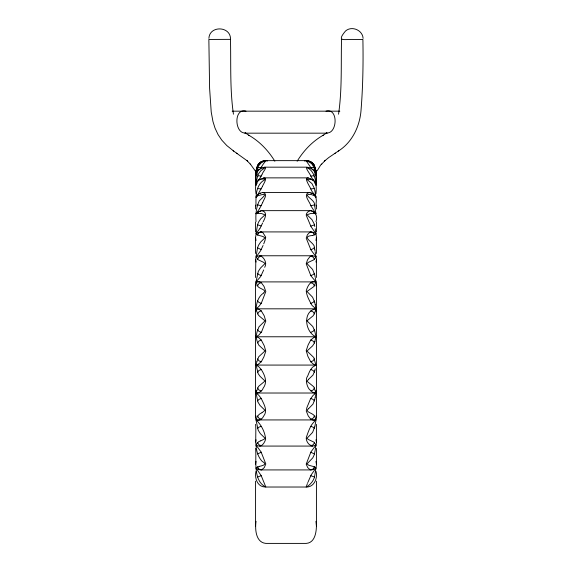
<?xml version="1.0" encoding="UTF-8"?>
<svg xmlns="http://www.w3.org/2000/svg" width="572" height="572" viewBox="0 0 572 572"><rect width="100%" height="100%" fill="white"/><g stroke="black" fill="none" stroke-linecap="round" stroke-linejoin="round"><path stroke-width="0.86" d="M260.775 440.819L264.157 439.203L265 438.202L260.346 433.64L258.179 430.201L255.57 417.932L255.57 283.912L258.272 271.435L260.489 268.039L265.008 263.563L263.792 262.426L257.929 259.645L256.07 256.413L257.543 247.876L258.501 245.274L260.775 241.899L265.008 237.816L262.884 236.458L257.722 235.106L256.242 233.741L255.57 237.201L255.577 253.475M316.023 471.349C317.918 478.063 314.2 487.401 306.192 487.022L265.816 487.022C252.495 480.566 256.771 459.545 255.577 448.369M259.409 466.33C262.863 465.722 267.846 464.278 262.19 461.375C253.053 451.751 256.699 436.007 255.577 424.352M315.272 277.72L316.43 283.912L316.43 417.932L315.129 424.903M315.193 251.816L316.409 259.037L316.423 277.492M315.193 228.771L316.409 236.715L316.423 253.475M306.192 487.022L307.314 483.798M363.091 38.388C362.691 30.094 351.694 25.49 345.502 31.031C335.843 42.557 344.752 38.982 353.868 39.454C356.878 39.454 359.888 39.475 362.891 39.454C363.327 62.126 362.948 85.929 361.132 108.959C360.188 125.511 352.624 142.156 338.224 151.137M316.423 481.181L316.423 526.14C316.252 533.004 314.657 542.849 306.192 543.4L265.816 543.4C255.491 542.399 254.948 528.571 256.049 521.285M255.577 464.157L256.027 461.375M316.423 237.687L315.973 240.462M255.577 442.02L256.027 439.782M316.423 259.824L315.973 262.055M255.577 417.646L256.027 416.008M316.423 284.198L315.973 285.836M256.563 173.159C254.733 175.332 255.806 178.793 256.027 181.367M256.027 205.906C255.848 197.762 255.441 186.98 262.519 181.202C268.475 178.414 260.753 178.535 258.809 180.23C254.561 182.961 255.512 189.346 256.027 193.794M256.027 221.593C255.448 214.736 256.22 207.128 259.309 200.829C264.672 195.452 268.64 192.478 257.25 195.896M257.071 183.069L256.034 184.306L257.328 177.113L258.501 173.838L260.918 170.62L264.907 167.825L262.705 167.846L260.346 168.647L258.472 170.063L257.135 172.029L255.677 178.464L256.027 185.542M264.929 240.726L265.73 237.151L262.963 232.761L261.526 232.01L259.967 231.975L256.034 233.798L257.514 224.982L258.501 222.193L260.775 218.769L265.008 214.857L261.533 213.535L256.721 213.242L256.034 213.785L258.308 211.976L261.812 210.653L310.174 210.646C315.487 211.032 317.989 216.788 315.973 221.593M316.423 448.369L316.409 465.129L314.95 474.46M257.071 174.195L256.034 175.561L257.278 169.162L258.58 165.866L261.225 162.834L265 160.854L262.62 161.283L259.445 163.492L257.722 165.816L256.478 169.312M316.423 424.352L316.409 442.807L315.108 450.529M208.909 38.388C209.495 25.118 231.102 26.105 230.48 39.368C231.059 64.293 229.822 89.468 233.455 114.207M256.399 169.612L256.034 171.242L255.348 170.906M256.47 168.969L255.591 175.611L255.949 182.554M316.051 182.554C316.202 179.579 317.331 175.711 315.437 173.159M256.07 170.899L257.236 170.649M338.545 114.207C342.178 89.468 340.941 64.293 341.52 39.368L341.77 39.361M314.993 451.158L314.171 454.926L312.798 457.829L307.007 463.935L308.808 465.265L314.371 466.781L315.966 468.046L311.268 474.76L308.129 481.838M314.836 475.089C314.486 480.087 310.617 484.191 307.035 486.815M314.836 426.498L315.043 425.389M314.786 426.748L312.598 432.396L306.992 438.295L308.258 439.446L314.057 442.192L315.966 445.152L310.911 451.966L306.192 464.164L307.693 467.546L310.024 469.691L312.677 469.734L315.966 468.046M256.156 170.449L256.335 169.584M315.193 397.247L316.409 391.97L315.973 390.626M315.151 397.476L314.786 399.335M315.973 181.367L316.409 175.611L315.529 168.969M315.93 365.272L313.799 357.521L307 351.001L312.598 345.867L314.457 342.971L315.966 336.772L314.764 331.002M314.764 399.456L312.991 404.075L308.723 408.537M315.973 185.542L316.323 178.464L314.457 168.211L311.597 163.549L307.014 160.896L308.079 161.154M257.135 331.467L259.016 326.791L265.008 320.82L258.472 315.372L256.971 311.919M314.786 370.735L315.193 368.811M314.764 370.842L312.991 375.046L308.808 379.107M257.021 332.017L256.034 336.772L257 340.733M315.973 193.794C316.924 184.999 315.673 171.564 307.336 167.768C309.995 167.517 312.82 168.761 314.271 171.028C315.279 172.301 316.802 177.148 314.915 174.174M255.977 471.349C254.418 477.713 257.214 486.808 265.008 486.986M263.613 293.028C257.536 296.847 255.97 304.947 256.027 311.218M315.973 205.906L316.373 200.343L314.993 191.134M314.836 341.441L314.743 341.841M256.928 361.397L258.744 356.742L265.008 350.922L258.809 345.173L257.164 341.42M256.156 364.578L256.885 361.583M256.07 364.907L258.179 373.723L260.081 376.333L265.008 381.023L258.501 386.436L256.814 390.476M256.521 168.769L257.586 165.63M256.571 168.568L257.328 166.223M315.601 169.612C316.187 175.032 320.177 164.343 321.707 164.05L321.292 164.564L325.096 160.482L324.56 160.975L328.857 157.479L338.853 150.708M314.743 312.955L315.93 308.587M314.714 313.041L313.17 315.765L306.992 320.835L312.798 326.54L314.743 330.888M257.543 235.02L258.887 232.84L261.232 231.953M314.457 466.823L313.113 469.004L310.768 469.891M257.543 213.606L258.887 211.483L261.232 210.703M257.543 259.288L258.887 257.093L261.232 256.127C264.636 258.472 267.21 263.413 264.693 267.331M314.457 442.556C311.89 449.678 305.391 441.827 306.327 437.344C307.829 433.033 309.302 428.628 311.719 424.731C313.721 421.564 317.331 420.284 314.593 416.402C313.914 413.027 303.954 412.212 308.458 408.751M263.056 245.481L260.646 250.665L255.827 257.464L255.577 277.492M263.792 292.878C267.546 289.568 258.208 288.724 257.543 285.814L258.887 283.669L261.232 282.639L264.007 286.4L265.808 291.57L261.304 303.253L258.844 306.506L256.034 308.823L256.771 311.218M314.457 416.03L313.113 418.175L310.768 419.197L308.272 415.973L306.242 410.982L306.899 407.571L310.474 398.991L313.041 395.452L315.966 393.021L313.799 386.801L307.05 381.281L308.637 379.243M256.771 390.626L256.034 393.021L257.929 402.03L260.081 405.491L265 410.303L262.019 412.698M257.543 313.935L258.887 311.89L261.232 310.839L264.164 315.723L265.801 321.078L261.604 331.774L258.923 334.985L255.677 337.008L256.027 337.58M314.457 387.902C310.224 397.082 303.639 380.516 307.6 376.24C308.751 373.437 309.767 370.456 311.79 368.146C312.512 366.359 316.702 365.601 315.973 364.264M257.543 181.367L258.637 179.701L260.632 178.979M257.543 342.978L258.887 341.076L261.232 340.018L264.164 345.602L265.801 351.187L263.856 356.971L261.304 361.726L257.958 364.471L256.034 365.072L255.57 364.657L256.027 364.264M314.457 358.866L313.113 360.768L310.768 361.826L307.886 356.356L306.199 350.65L308.179 344.802L310.768 340.018L314.021 337.38L315.966 336.772L316.43 337.18L315.973 337.58M257.543 171.335L258.408 170.02L260.024 169.326M257.071 196.074L256.034 197.154L258.887 193.565L262.677 192.485L309.302 192.485L311.054 193.057M261.854 412.791C258.851 413.778 255.248 418.032 256.899 420.685C261.704 425.597 265.151 432.596 265.644 439.339C264.571 442.513 262.212 447.039 258.129 445.938C254.19 445.731 258.279 441.055 260.632 440.883M314.743 302.266L312.598 297.211L306.992 291.477L313.928 286.5L315.966 281.903L310.911 275.826L306.206 263.828L307.507 259.874L310.024 256.578L312.677 255.77L315.966 256.692L310.911 249.871L306.213 238.131L307.407 234.734L309.874 232.218L312.605 232.089L315.966 233.798L311.054 226.684L306.256 215.337L306.356 214.028L307.507 212.162L310.174 210.646M257.543 372.208L258.887 370.506L261.232 369.469C264.843 375.11 267.803 382.31 263.12 388.252C262.677 391.412 254.84 395.652 256.027 390.626M314.457 329.636L313.113 331.338L310.768 332.375M263.699 269.934L260.646 276.569L256.034 281.903L257.543 285.814M264.772 241.134L263.699 243.858M263.12 221.829C265.136 218.282 267.961 211.883 261.812 210.653M307.843 482.539L307.65 482.997M262.627 223.008L260.038 228.235M314.714 274.724L312.598 269.448L306.992 263.578L308.287 262.384L313.799 259.824L314.764 258.615M314.693 258.78L315.93 256.721M262.698 202.502C263.735 199.371 268.647 193.543 262.677 192.485M262.562 202.824L259.588 208.608M262.341 186.579C263.42 183.734 269.519 175.554 261.526 178.779M257.543 400.915L258.887 399.456L261.232 398.455C263.721 403.861 268.204 410.532 263.62 416.159C262.391 419.04 259.173 421.135 256.034 419.934L315.966 419.934L313.299 420.191L310.768 419.197M314.457 300.929L313.113 302.388L310.768 303.382M262.198 186.894L257.779 194.644M261.304 225.969L257.543 224.846M257.679 165.437L258.666 163.871M262.048 174.474C262.312 172.258 269.519 165.101 262.677 167.939M261.897 174.767L259.366 179.2M258.887 164.336L257.729 165.315L258.179 164.536M261.526 167.017L260.725 168.397M261.676 166.752C263.013 163.091 269.29 158.723 261.711 161.54M314.457 273.452L313.113 274.639L310.768 275.561M257.543 428.392L258.887 427.205L261.232 426.283M257.543 168.211L258.887 167.417L261.232 167.539M259.438 208.852L256.034 213.785M259.216 179.444L258.923 179.93M259.888 228.478L256.034 233.798M313.077 235.414L315.93 233.776M257.278 467.202L259.109 466.387M257.228 467.274L256.07 468.068L259.216 469.705L261.897 469.719L264.314 467.531L265.808 463.949L261.089 451.966L256.034 445.152M257.071 174.024L256.549 174.796M257.071 182.783L256.034 184.306M257.6 194.909L256.034 197.154M297.14 161.24C303.675 150.593 312.405 141.37 323.316 135.156L322.68 135.593L326.548 132.976M258.272 164.393L259.188 163.285L258.83 163.671M257.35 171.135L256.034 171.135L256.556 170.392M256.034 171.135L256.378 170.642M256.721 170.163L257.085 169.655M315.973 311.218C317.403 308.058 312.219 306.907 311.197 304.075C309.116 299.942 306.571 295.545 306.234 290.876C307.371 286.536 310.389 280.037 315.966 281.903L256.034 281.903L258.844 281.674L261.232 282.639M312.698 235.492C296.561 236.608 323.566 246.232 310.768 249.599M257.543 453.961L261.232 452.245M257.543 176.248L258.887 175.783L261.232 176.069M261.232 310.839L258.844 309.252L256.034 308.823L315.966 308.823C302.281 311.061 304.933 332.146 315.966 336.772L256.034 336.772L258.666 337.752L261.232 340.018M259.402 163.077L259.774 162.748M259.945 162.605L260.753 162.04M260.081 162.505L261.611 161.583M263.849 161.197L265.086 160.653L267.496 160.997M334.677 153.539L335.314 153.11M259.967 193.629L260.575 193.257M264.064 161.054L265.022 160.66M314.9 207.128L315.966 213.785L315.272 213.242L310.682 213.506L307.007 214.786L311.933 219.634L314.171 223.874L314.457 224.846L310.768 226.126M257.543 476.998L261.232 475.718L265.816 487.022M260.918 161.947L263.163 161.039M257.543 188.581L261.232 188.903M256.706 173.059L257.185 172.858M256.07 256.721L259.288 255.77L312.534 255.77M315.966 445.152L312.677 446.074L259.438 446.074M326.011 111.168C338.574 107.55 337.58 134.298 326.269 132.947M245.731 132.947C234.42 134.298 233.426 107.55 245.989 111.168M255.455 170.849L256.113 170.735M309.302 192.485C302.309 194.173 310.024 201.916 310.768 205.727L314.457 204.919L314.807 206.642M310.474 178.771C301.723 175.003 309.888 186.308 310.768 188.903L314.378 188.538L314.95 190.898M309.23 167.868C302.509 165.179 310.303 173.645 310.768 176.069L313.113 175.783L314.457 176.248M304.504 160.997C309.759 159.316 314.714 164.407 315.522 169.312M307.243 160.732L306.192 160.818L310.768 167.539L313.113 167.417L314.457 168.211M233.776 151.137L226.827 145.588L221.836 140.204L218.032 134.534L215.036 128.142L212.97 121.557L211.225 112.076L209.602 88.26L208.859 39.447L230.23 39.361M310.768 179L313.592 179.894L315.966 184.306L314.915 183.047M310.768 192.907L313.113 193.565L314.736 195.881M232.16 111.168L339.839 111.168M244.78 133.169L327.22 133.169M265.387 160.639L306.649 160.639M264.464 167.167L307.314 167.174M314.65 171.135L315.966 171.135L314.915 169.655M263.542 177.871L308.465 177.871M260.646 231.917L311.347 231.917M260.646 469.927L311.347 469.927M310.768 210.703L313.113 211.483L314.457 213.606M259.438 255.77L261.232 256.127M312.534 446.074L310.768 445.71M257.543 204.919L261.232 205.727M314.764 170.649L316.545 170.849M310.768 231.953L313.113 232.84L314.457 235.02M261.232 469.891L258.887 469.004L257.543 466.823M310.768 256.127L313.113 257.093L314.457 259.288M261.232 445.71L258.887 444.744L257.543 442.556M310.768 282.639L313.113 283.662L314.457 285.814M261.232 419.197L258.887 418.175L257.543 416.03M310.768 310.839L313.113 311.89L314.457 313.935M261.232 391.005L258.887 389.954L257.543 387.902M306.978 160.66L307.886 161.025M310.768 340.018L313.113 341.076L314.457 342.971M261.232 361.826L258.887 360.768L257.543 358.866M261.232 332.375L258.887 331.338L257.543 329.636M310.768 369.469L313.113 370.506L314.457 372.208M308.837 161.039L310.289 161.54L307.314 160.753M261.232 303.382L258.887 302.388L257.543 300.929M310.768 398.455L313.113 399.456L314.457 400.915M261.232 275.561L258.887 274.639L257.543 273.452M310.768 426.283L313.113 427.205L314.457 428.392M314.457 181.367L311.061 179.301L306.992 179.451L311.933 183.569L314.457 188.588M261.232 249.592L257.543 247.876M310.768 452.245L314.457 453.961M310.768 475.718L314.457 476.998M314.815 172.858L315.294 173.059M312.569 169.462L314.457 171.335M312.848 164.235L314.321 165.437M310.389 161.583L312.055 162.605L310.489 161.626M311.418 193.257L312.012 193.615M233.147 150.708L247.44 160.975L246.904 160.482L250.708 164.564L250.293 164.05L255.319 170.978M245.452 132.976L249.32 135.593L248.684 135.156C259.581 141.384 268.347 150.579 274.86 161.24M236.686 153.11L237.323 153.539M312.169 162.698L312.598 163.077L312.226 162.748M314.915 196.06C318.068 199.399 312.977 192.85 315.966 197.154M310.768 391.005L313.299 392.642L315.966 393.021L256.034 393.021L258.666 395.145L261.232 398.455M256.034 468.046L261.232 475.718M315.966 213.785L310.768 205.727M310.768 361.826L313.299 364.071L315.966 365.072L256.034 365.072L258.666 366.645L261.232 369.469M313.728 164.393C312.712 162.898 315.236 166.767 313.799 164.5M315.966 184.306L314.915 182.761M315.966 175.561L314.915 174.002M311.719 169.076L311.418 168.618M311.347 168.504L310.768 167.539M313.477 180.566L313.113 179.987M313.041 179.865L310.768 176.069M256.027 285.836L255.577 284.198M315.973 416.008L316.423 417.646M310.768 188.903C311.776 192.807 319.076 197.69 311.061 194.459C300.507 193.98 315.83 199.885 314.457 204.919M314.414 165.63L315.479 168.769M256.027 262.055L255.577 259.824M315.973 439.782L316.423 442.02M256.027 240.469L255.577 237.687M315.973 461.375L316.423 464.157M314.457 224.846L314.786 226.505M314.457 247.876L314.764 249.428M315.951 521.285L316.423 526.14M315.193 304.597L314.786 302.509M315.215 304.712L315.529 306.335M314.807 275.218L315.129 276.941M314.807 249.678L315.043 250.936M315.622 306.857L315.844 308.108M316.423 205.083L316.423 209.023M316.423 222.122L316.423 231.86M316.194 172.243L316.194 174.439M255.806 172.243L255.806 174.439M255.577 205.083L255.577 209.023M255.577 222.122L255.577 231.86M255.577 481.181L255.577 526.14M312.898 163.37L313.17 163.671L312.898 163.37"/></g></svg>
